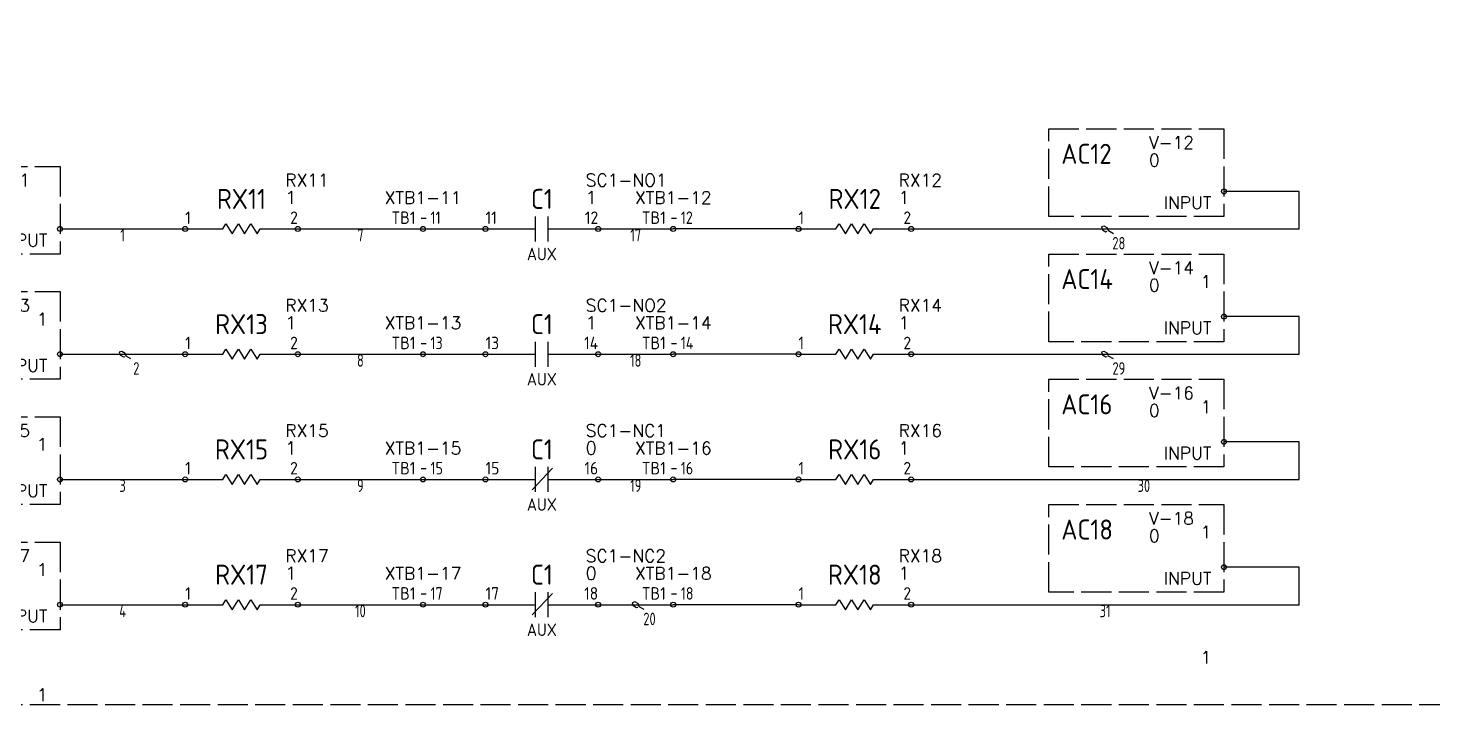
# Model space of a CAD drawing. Header units: millimetres. Extents: x 0 to 1020, y 0 to 646.
# Drawn here: x 146.1 to 426.7, y 280 to 415.1 of the extents above; entities that cross this region are included whole.
import ezdxf
from ezdxf.enums import TextEntityAlignment as Align

# ---------------------------------------------------------------- set-up
doc = ezdxf.new("R2010")
doc.units = ezdxf.units.MM
doc.header["$LTSCALE"] = 0.5
doc.linetypes.add('ACAD_ISO02W100', pattern=[15, 12, -3])
for name, color, linetype in [('LOCBOX', 7, 'ACAD_ISO02W100'), ('NETLIST', 50, 'Continuous'), ('WIRENO', 7, 'Continuous'), ('WIRES', 7, 'Continuous')]:
    doc.layers.add(name, color=color, linetype=linetype)
doc.styles.get("Standard").update_dxf_attribs({"font": 'txt.shx', "bigfont": 'gbcbig.shx'})
doc.styles.add('WD_IEC', font='isocp2.shx', dxfattribs={"width": 0.9, "height": 4})

# ---------------------------------------------------------------- blocks, each defined once
blk = doc.blocks.new('TBH-1')
blk.add_line((-0.33, 2.17), (0.65, 2.17))
blk.add_circle((0, 0), 0.5)
at = {"style": 'WD_IEC', "flags": 1}
blk.add_attdef('LOC', text='', height=4, dxfattribs=at).set_placement((-15, 7.5), align=Align.MIDDLE_LEFT)
at = {"style": 'WD_IEC'}
blk.add_attdef('TAG1', text='', height=2.5, dxfattribs=at).set_placement((-1.5, 1), align=Align.RIGHT)
at = {"style": 'WD_IEC', "width": 0.9}
blk.add_attdef('TERM01', (1.5, 1), '', height=2.5, dxfattribs=at)
at = {"style": 'WD_IEC', "flags": 1}
blk.add_attdef('X1TERM01', (0, 0), '', height=0.5, dxfattribs=at)
at = {"layer": 'NETLIST'}
for tag, p in [('NETTAG', (0, 5)), ('NETVALUE', (0, -2.5))]:
    blk.add_attdef(tag, text='', height=2.5, dxfattribs=at).set_placement(p, align=Align.CENTER)
blk = doc.blocks.new('CONTACT-NO')
for p, q in [((2.5, 0), (12.5, 0)), ((12.5, -2.5), (12.5, 2.5)), ((15, -2.5), (15, 2.5)), ((15, 0), (25, 0))]:
    blk.add_line(p, q)
for centre in [(2.5, 0), (25, 0)]:
    blk.add_circle(centre, 0.5)
at = {"style": 'WD_IEC', "flags": 1}
blk.add_attdef('LOC', text='', height=4, dxfattribs=at).set_placement((13.75, 11), align=Align.MIDDLE_CENTER)
at = {"style": 'WD_IEC'}
for tag, height, p in [('TAG1', 4, (13.75, 6)), ('DESC1', 2.5, (13.75, -5))]:
    blk.add_attdef(tag, text='', height=height, dxfattribs=at).set_placement(p, align=Align.MIDDLE_CENTER)
for tag, p, height, flags in [('TERM01', (2.5, 1), 2.5, 8), ('X4TERM01', (2.5, 0), 0.64, 1), ('X1TERM02', (25, 0), 0.64, 1)]:
    blk.add_attdef(tag, p, '', height=height, dxfattribs=dict(at, flags=flags))
at = {"style": 'WD_IEC', "flags": 8}
blk.add_attdef('TERM02', text='', height=2.5, dxfattribs=at).set_placement((25, 1), align=Align.RIGHT)
at = {"layer": 'NETLIST'}
for tag, p, height in [('NETTAG', (22.5, 8.5), 2.5), ('NETVALUE', (22.5, 5), 2.56)]:
    blk.add_attdef(tag, p, '', height=height, dxfattribs=at)
blk = doc.blocks.new('CONTACT-NC')
for p, q in [((0, 0), (10, 0)), ((13.35, 2.25), (9.28, -2.05)), ((10, -2.5), (10, 2.5)), ((12.5, -2.5), (12.5, 2.5)), ((12.5, 0), (22.5, 0))]:
    blk.add_line(p, q)
for centre in [(0, 0), (22.5, 0)]:
    blk.add_circle(centre, 0.5)
at = {"style": 'WD_IEC', "flags": 1}
blk.add_attdef('LOC', text='', height=4, dxfattribs=at).set_placement((11.25, 11), align=Align.MIDDLE_CENTER)
at = {"style": 'WD_IEC'}
for tag, height, p in [('TAG1', 4, (11.25, 6)), ('DESC1', 2.5, (11.25, -5))]:
    blk.add_attdef(tag, text='', height=height, dxfattribs=at).set_placement(p, align=Align.MIDDLE_CENTER)
for tag, p, height, flags in [('TERM01', (0, 1), 2.5, 8), ('X4TERM01', (0, 0), 0.64, 1), ('X1TERM02', (22.5, 0), 0.64, 1)]:
    blk.add_attdef(tag, p, '', height=height, dxfattribs=dict(at, flags=flags))
at = {"style": 'WD_IEC', "flags": 8}
blk.add_attdef('TERM02', text='', height=2.5, dxfattribs=at).set_placement((22.5, 1), align=Align.RIGHT)
at = {"layer": 'NETLIST'}
for tag, p, height in [('NETTAG', (20, 8.5), 2.5), ('NETVALUE', (20, 5), 2.56)]:
    blk.add_attdef(tag, p, '', height=height, dxfattribs=at)
blk = doc.blocks.new('RESISTOR-1')
for p, q in [((0, 0), (7.5, 0)), ((7.5, 0), (8.12, 1)), ((8.12, 1), (9.38, -1)), ((9.38, -1), (10.62, 1)), ((10.62, 1), (11.88, -1)), ((11.88, -1), (13.12, 1)), ((13.12, 1), (14.38, -1)), ((14.38, -1), (15, 0)), ((15, 0), (22.5, 0))]:
    blk.add_line(p, q)
for centre in [(0, 0), (22.5, 0)]:
    blk.add_circle(centre, 0.5)
at = {"style": 'WD_IEC', "flags": 1}
blk.add_attdef('LOC', text='', height=4, dxfattribs=at).set_placement((11.25, 11), align=Align.MIDDLE_CENTER)
at = {"style": 'WD_IEC'}
for tag, height, p in [('TAG1', 4, (11.25, 6)), ('DESC1', 2.5, (10.75, -3))]:
    blk.add_attdef(tag, text='', height=height, dxfattribs=at).set_placement(p, align=Align.MIDDLE_CENTER)
for tag, p, height, flags in [('TERM01', (0, 1), 2.5, 8), ('X4TERM01', (0, 0), 0.64, 1), ('X1TERM02', (22.5, 0), 0.64, 1)]:
    blk.add_attdef(tag, p, '', height=height, dxfattribs=dict(at, flags=flags))
at = {"style": 'WD_IEC', "flags": 8}
blk.add_attdef('TERM02', text='', height=2.5, dxfattribs=at).set_placement((22.5, 1), align=Align.RIGHT)
at = {"layer": 'NETLIST'}
for tag, p, height in [('NETTAG', (20, 8.5), 2.5), ('NETVALUE', (20, 5), 2.56)]:
    blk.add_attdef(tag, p, '', height=height, dxfattribs=at)
blk = doc.blocks.new('DCM-1')
at = {"linetype": 'ACAD_ISO02W100'}
blk.add_lwpolyline([(-35, 12.5), (0, 12.5), (0, -5), (-35, -5)], close=True, dxfattribs=at)
blk.add_circle((0, 0), 0.5)
at = {"style": 'WD_IEC'}
for tag, height, flags, p in [('LOC', 4, 1, (-32.5, 14.5)), ('DESC1', 3, 9, (-32.5, 2.5))]:
    blk.add_attdef(tag, text='', height=height, dxfattribs=dict(at, flags=flags)).set_placement(p, align=Align.MIDDLE_LEFT)
blk.add_attdef('TAG1', text='', height=4, dxfattribs=at).set_placement((-32.5, 7.5), align=Align.MIDDLE_LEFT)
at = {"style": 'WD_IEC', "flags": 1}
blk.add_attdef('X1TERM01', (0, 0), '', height=0.5, dxfattribs=at)
blk.add_attdef('TERMDESC01', text='', height=2.5).set_placement((-2.5, -1), align=Align.TOP_RIGHT)
blk.add_attdef('TERM01', text='', height=2.5).set_placement((-2.5, -20), align=Align.BOTTOM_RIGHT)
at = {"layer": 'NETLIST'}
for tag, p in [('NETTAG', (-15, 8.5)), ('NETVALUE', (-15, 5))]:
    blk.add_attdef(tag, p, '', height=2.5, dxfattribs=at)
blk = doc.blocks.new('WD_WNH2')
at = {"linetype": 'Continuous', "style": 'WD_IEC', "width": 0.8}
blk.add_attdef('WIRENO', text='', height=2.5, dxfattribs=at).set_placement((0, 0), align=Align.TOP_CENTER)
at = {"style": 'WD_IEC', "flags": 1}
for tag, p in [('W02USER', (0, -1.21)), ('W03USER', (0, -1.33)), ('W04USER', (0, -1.46)), ('W05USER', (0, -1.58)), ('W06USER', (0, -1.71)), ('W07USER', (0, -1.83)), ('W08USER', (0, -1.96)), ('W09USER', (0, -2.08)), ('W01USER', (0, -1.08)), ('W10USER', (0, -2.21))]:
    blk.add_attdef(tag, text='', height=0.08, dxfattribs=at).set_placement(p, align=Align.CENTER)

msp = doc.modelspace()

# ---------------------------------------------------------------- linework, layer by layer
at = {"layer": 'LOCBOX'}
msp.add_lwpolyline([(65, 610), (632.5, 610), (632.5, 280), (65, 280)], close=True, dxfattribs=at)
at = {"layer": 'WIRENO'}
for points in [[(362.9, 374.05), (361.94, 374.6), (361.79, 375.15), (361.1, 375.54), (360.56, 375.4), (360.71, 374.85), (361.4, 374.46), (361.67, 374.53)], [(166.65, 349.05), (165.69, 349.6), (165.54, 350.15), (164.85, 350.54), (164.31, 350.4), (164.46, 349.85), (165.15, 349.46), (165.42, 349.53)], [(362.9, 349.05), (361.94, 349.6), (361.79, 350.15), (361.1, 350.54), (360.56, 350.4), (360.71, 349.85), (361.4, 349.46), (361.67, 349.53)], [(269.15, 299.05), (268.19, 299.6), (268.04, 300.15), (267.35, 300.54), (266.81, 300.4), (266.96, 299.85), (267.65, 299.46), (267.92, 299.53)]]:
    msp.add_lwpolyline(points, dxfattribs=at)
at = {"layer": 'WIRES'}
for p, q in [((400, 382.5), (385, 382.5)), ((400, 375), (400, 382.5)), ((152.5, 375), (177.5, 375)), ((200, 375), (225, 375)), ((225, 375), (237.5, 375)), ((260, 375), (275, 375)), ((300, 375), (275, 375)), ((322.5, 375), (400, 375)), ((400, 357.5), (385, 357.5)), ((400, 350), (400, 357.5)), ((152.5, 350), (177.5, 350)), ((200, 350), (225, 350)), ((225, 350), (237.5, 350)), ((260, 350), (275, 350)), ((300, 350), (275, 350)), ((322.5, 350), (400, 350)), ((400, 332.5), (385, 332.5)), ((400, 325), (400, 332.5)), ((152.5, 325), (177.5, 325)), ((200, 325), (225, 325)), ((225, 325), (237.5, 325)), ((260, 325), (275, 325)), ((300, 325), (275, 325)), ((322.5, 325), (400, 325)), ((400, 307.5), (385, 307.5)), ((400, 300), (400, 307.5)), ((152.5, 300), (177.5, 300)), ((200, 300), (225, 300)), ((225, 300), (237.5, 300)), ((260, 300), (275, 300)), ((300, 300), (275, 300)), ((322.5, 300), (400, 300))]:
    msp.add_line(p, q, dxfattribs=at)

# ---------------------------------------------------------------- block references
for name, p, values in [('DCM-1', (385, 382.5), {'NETVALUE': '0', 'NETTAG': 'V-12', 'TERM01': '1', 'TAG1': 'AC12', 'TERMDESC01': 'INPUT'}), ('DCM-1', (152.5, 375), {'NETVALUE': '0', 'NETTAG': 'V-11', 'TERM01': '1', 'TAG1': 'AC11', 'TERMDESC01': 'INPUT'}), ('TBH-1', (225, 375), {'TAG1': 'TB1', 'TERM01': '11', 'NETTAG': 'XTB1-11'}), ('TBH-1', (275, 375), {'TAG1': 'TB1', 'TERM01': '12', 'NETTAG': 'XTB1-12'}), ('DCM-1', (385, 357.5), {'NETVALUE': '0', 'NETTAG': 'V-14', 'TERM01': '1', 'TAG1': 'AC14', 'TERMDESC01': 'INPUT'}), ('DCM-1', (152.5, 350), {'NETVALUE': '0', 'NETTAG': 'V-13', 'TERM01': '1', 'TAG1': 'AC13', 'TERMDESC01': 'INPUT'}), ('TBH-1', (225, 350), {'TAG1': 'TB1', 'TERM01': '13', 'NETTAG': 'XTB1-13'}), ('TBH-1', (275, 350), {'TAG1': 'TB1', 'TERM01': '14', 'NETTAG': 'XTB1-14'}), ('DCM-1', (385, 332.5), {'NETVALUE': '0', 'NETTAG': 'V-16', 'TERM01': '1', 'TAG1': 'AC16', 'TERMDESC01': 'INPUT'}), ('DCM-1', (152.5, 325), {'NETVALUE': '0', 'NETTAG': 'V-15', 'TERM01': '1', 'TAG1': 'AC15', 'TERMDESC01': 'INPUT'}), ('TBH-1', (225, 325), {'TAG1': 'TB1', 'TERM01': '15', 'NETTAG': 'XTB1-15'}), ('TBH-1', (275, 325), {'TAG1': 'TB1', 'TERM01': '16', 'NETTAG': 'XTB1-16'}), ('DCM-1', (385, 307.5), {'NETVALUE': '0', 'NETTAG': 'V-18', 'TERM01': '1', 'TAG1': 'AC18', 'TERMDESC01': 'INPUT'}), ('DCM-1', (152.5, 300), {'NETVALUE': '0', 'NETTAG': 'V-17', 'TERM01': '1', 'TAG1': 'AC17', 'TERMDESC01': 'INPUT'}), ('TBH-1', (225, 300), {'TAG1': 'TB1', 'TERM01': '17', 'NETTAG': 'XTB1-17'}), ('TBH-1', (275, 300), {'TAG1': 'TB1', 'TERM01': '18', 'NETTAG': 'XTB1-18'})]:
    msp.add_blockref(name, p).add_auto_attribs(values)
ref = msp.add_blockref('RESISTOR-1', (177.5, 375))
ref.add_attrib('NETTAG', 'RX11', (197.5, 383.5), dxfattribs={"layer": 'NETLIST', "height": 2.5})
ref.add_attrib('NETVALUE', '1', (197.5, 380), dxfattribs={"layer": 'NETLIST', "height": 2.56})
ref.add_attrib('TAG1', 'RX11', dxfattribs={"height": 4, "style": 'WD_IEC'}).set_placement((188.75, 381), align=Align.MIDDLE_CENTER)
ref.add_attrib('TERM01', '1', (177.5, 376), dxfattribs={"height": 2.5, "style": 'WD_IEC'})
ref.add_attrib('TERM02', '2', dxfattribs={"height": 2.5, "style": 'WD_IEC'}).set_placement((200, 376), align=Align.RIGHT)
ref = msp.add_blockref('CONTACT-NO', (235, 375))
ref.add_attrib('NETTAG', 'SC1-NO1', (257.5, 383.5), dxfattribs={"layer": 'NETLIST', "height": 2.5})
ref.add_attrib('NETVALUE', '1', (257.5, 380), dxfattribs={"layer": 'NETLIST', "height": 2.56})
ref.add_attrib('TAG1', 'C1', dxfattribs={"height": 4, "style": 'WD_IEC'}).set_placement((248.75, 381), align=Align.MIDDLE_CENTER)
ref.add_attrib('DESC1', 'AUX', dxfattribs={"height": 2.5, "style": 'WD_IEC'}).set_placement((248.75, 370), align=Align.MIDDLE_CENTER)
ref.add_attrib('TERM01', '11', (237.5, 376), dxfattribs={"height": 2.5, "style": 'WD_IEC'})
ref.add_attrib('TERM02', '12', dxfattribs={"height": 2.5, "style": 'WD_IEC'}).set_placement((260, 376), align=Align.RIGHT)
ref = msp.add_blockref('RESISTOR-1', (300, 375))
ref.add_attrib('NETTAG', 'RX12', (320, 383.5), dxfattribs={"layer": 'NETLIST', "height": 2.5})
ref.add_attrib('NETVALUE', '1', (320, 380), dxfattribs={"layer": 'NETLIST', "height": 2.56})
ref.add_attrib('TAG1', 'RX12', dxfattribs={"height": 4, "style": 'WD_IEC'}).set_placement((311.25, 381), align=Align.MIDDLE_CENTER)
ref.add_attrib('TERM01', '1', (300, 376), dxfattribs={"height": 2.5, "style": 'WD_IEC'})
ref.add_attrib('TERM02', '2', dxfattribs={"height": 2.5, "style": 'WD_IEC'}).set_placement((322.5, 376), align=Align.RIGHT)
ref = msp.add_blockref('RESISTOR-1', (177.5, 350))
ref.add_attrib('NETTAG', 'RX13', (197.5, 358.5), dxfattribs={"layer": 'NETLIST', "height": 2.5})
ref.add_attrib('NETVALUE', '1', (197.5, 355), dxfattribs={"layer": 'NETLIST', "height": 2.56})
ref.add_attrib('TAG1', 'RX13', dxfattribs={"height": 4, "style": 'WD_IEC'}).set_placement((188.75, 356), align=Align.MIDDLE_CENTER)
ref.add_attrib('TERM01', '1', (177.5, 351), dxfattribs={"height": 2.5, "style": 'WD_IEC'})
ref.add_attrib('TERM02', '2', dxfattribs={"height": 2.5, "style": 'WD_IEC'}).set_placement((200, 351), align=Align.RIGHT)
ref = msp.add_blockref('CONTACT-NO', (235, 350))
ref.add_attrib('NETTAG', 'SC1-NO2', (257.5, 358.5), dxfattribs={"layer": 'NETLIST', "height": 2.5})
ref.add_attrib('NETVALUE', '1', (257.5, 355), dxfattribs={"layer": 'NETLIST', "height": 2.56})
ref.add_attrib('TAG1', 'C1', dxfattribs={"height": 4, "style": 'WD_IEC'}).set_placement((248.75, 356), align=Align.MIDDLE_CENTER)
ref.add_attrib('DESC1', 'AUX', dxfattribs={"height": 2.5, "style": 'WD_IEC'}).set_placement((248.75, 345), align=Align.MIDDLE_CENTER)
ref.add_attrib('TERM01', '13', (237.5, 351), dxfattribs={"height": 2.5, "style": 'WD_IEC'})
ref.add_attrib('TERM02', '14', dxfattribs={"height": 2.5, "style": 'WD_IEC'}).set_placement((260, 351), align=Align.RIGHT)
ref = msp.add_blockref('RESISTOR-1', (300, 350))
ref.add_attrib('NETTAG', 'RX14', (320, 358.5), dxfattribs={"layer": 'NETLIST', "height": 2.5})
ref.add_attrib('NETVALUE', '1', (320, 355), dxfattribs={"layer": 'NETLIST', "height": 2.56})
ref.add_attrib('TAG1', 'RX14', dxfattribs={"height": 4, "style": 'WD_IEC'}).set_placement((311.25, 356), align=Align.MIDDLE_CENTER)
ref.add_attrib('TERM01', '1', (300, 351), dxfattribs={"height": 2.5, "style": 'WD_IEC'})
ref.add_attrib('TERM02', '2', dxfattribs={"height": 2.5, "style": 'WD_IEC'}).set_placement((322.5, 351), align=Align.RIGHT)
ref = msp.add_blockref('RESISTOR-1', (177.5, 325))
ref.add_attrib('NETTAG', 'RX15', (197.5, 333.5), dxfattribs={"layer": 'NETLIST', "height": 2.5})
ref.add_attrib('NETVALUE', '1', (197.5, 330), dxfattribs={"layer": 'NETLIST', "height": 2.56})
ref.add_attrib('TAG1', 'RX15', dxfattribs={"height": 4, "style": 'WD_IEC'}).set_placement((188.75, 331), align=Align.MIDDLE_CENTER)
ref.add_attrib('TERM01', '1', (177.5, 326), dxfattribs={"height": 2.5, "style": 'WD_IEC'})
ref.add_attrib('TERM02', '2', dxfattribs={"height": 2.5, "style": 'WD_IEC'}).set_placement((200, 326), align=Align.RIGHT)
ref = msp.add_blockref('CONTACT-NC', (237.5, 325))
ref.add_attrib('TERM02', '16', dxfattribs={"height": 2.5, "style": 'WD_IEC'}).set_placement((260, 326), align=Align.RIGHT)
ref.add_attrib('TERM01', '15', (237.5, 326), dxfattribs={"height": 2.5, "style": 'WD_IEC'})
ref.add_attrib('DESC1', 'AUX', dxfattribs={"height": 2.5, "style": 'WD_IEC'}).set_placement((248.75, 320), align=Align.MIDDLE_CENTER)
ref.add_attrib('TAG1', 'C1', dxfattribs={"height": 4, "style": 'WD_IEC'}).set_placement((248.75, 331), align=Align.MIDDLE_CENTER)
ref.add_attrib('NETVALUE', '0', (257.5, 330), dxfattribs={"layer": 'NETLIST', "height": 2.56})
ref.add_attrib('NETTAG', 'SC1-NC1', (257.5, 333.5), dxfattribs={"layer": 'NETLIST', "height": 2.5})
ref = msp.add_blockref('RESISTOR-1', (300, 325))
ref.add_attrib('NETTAG', 'RX16', (320, 333.5), dxfattribs={"layer": 'NETLIST', "height": 2.5})
ref.add_attrib('NETVALUE', '1', (320, 330), dxfattribs={"layer": 'NETLIST', "height": 2.56})
ref.add_attrib('TAG1', 'RX16', dxfattribs={"height": 4, "style": 'WD_IEC'}).set_placement((311.25, 331), align=Align.MIDDLE_CENTER)
ref.add_attrib('TERM01', '1', (300, 326), dxfattribs={"height": 2.5, "style": 'WD_IEC'})
ref.add_attrib('TERM02', '2', dxfattribs={"height": 2.5, "style": 'WD_IEC'}).set_placement((322.5, 326), align=Align.RIGHT)
ref = msp.add_blockref('RESISTOR-1', (177.5, 300))
ref.add_attrib('NETTAG', 'RX17', (197.5, 308.5), dxfattribs={"layer": 'NETLIST', "height": 2.5})
ref.add_attrib('NETVALUE', '1', (197.5, 305), dxfattribs={"layer": 'NETLIST', "height": 2.56})
ref.add_attrib('TAG1', 'RX17', dxfattribs={"height": 4, "style": 'WD_IEC'}).set_placement((188.75, 306), align=Align.MIDDLE_CENTER)
ref.add_attrib('TERM01', '1', (177.5, 301), dxfattribs={"height": 2.5, "style": 'WD_IEC'})
ref.add_attrib('TERM02', '2', dxfattribs={"height": 2.5, "style": 'WD_IEC'}).set_placement((200, 301), align=Align.RIGHT)
ref = msp.add_blockref('CONTACT-NC', (237.5, 300))
ref.add_attrib('TERM02', '18', dxfattribs={"height": 2.5, "style": 'WD_IEC'}).set_placement((260, 301), align=Align.RIGHT)
ref.add_attrib('TERM01', '17', (237.5, 301), dxfattribs={"height": 2.5, "style": 'WD_IEC'})
ref.add_attrib('DESC1', 'AUX', dxfattribs={"height": 2.5, "style": 'WD_IEC'}).set_placement((248.75, 295), align=Align.MIDDLE_CENTER)
ref.add_attrib('TAG1', 'C1', dxfattribs={"height": 4, "style": 'WD_IEC'}).set_placement((248.75, 306), align=Align.MIDDLE_CENTER)
ref.add_attrib('NETVALUE', '0', (257.5, 305), dxfattribs={"layer": 'NETLIST', "height": 2.56})
ref.add_attrib('NETTAG', 'SC1-NC2', (257.5, 308.5), dxfattribs={"layer": 'NETLIST', "height": 2.5})
ref = msp.add_blockref('RESISTOR-1', (300, 300))
ref.add_attrib('NETTAG', 'RX18', (320, 308.5), dxfattribs={"layer": 'NETLIST', "height": 2.5})
ref.add_attrib('NETVALUE', '1', (320, 305), dxfattribs={"layer": 'NETLIST', "height": 2.56})
ref.add_attrib('TAG1', 'RX18', dxfattribs={"height": 4, "style": 'WD_IEC'}).set_placement((311.25, 306), align=Align.MIDDLE_CENTER)
ref.add_attrib('TERM01', '1', (300, 301), dxfattribs={"height": 2.5, "style": 'WD_IEC'})
ref.add_attrib('TERM02', '2', dxfattribs={"height": 2.5, "style": 'WD_IEC'}).set_placement((322.5, 301), align=Align.RIGHT)
at = {"layer": 'WIRENO'}
ref = msp.add_blockref('WD_WNH2', (165, 375), dxfattribs=at)
ref.add_attrib('WIRENO', '1', dxfattribs={"linetype": 'Continuous', "height": 2.5, "style": 'WD_IEC', "width": 0.8}).set_placement((165, 375), align=Align.TOP_CENTER)
ref = msp.add_blockref('WD_WNH2', (212.5, 375), dxfattribs=at)
ref.add_attrib('WIRENO', '7', dxfattribs={"linetype": 'Continuous', "height": 2.5, "style": 'WD_IEC', "width": 0.8}).set_placement((212.5, 375), align=Align.TOP_CENTER)
ref = msp.add_blockref('WD_WNH2', (267.5, 375), dxfattribs=at)
ref.add_attrib('WIRENO', '17', dxfattribs={"linetype": 'Continuous', "height": 2.5, "style": 'WD_IEC', "width": 0.8}).set_placement((267.5, 375), align=Align.TOP_CENTER)
ref = msp.add_blockref('WD_WNH2', (361.25, 375), dxfattribs=at)
ref.add_attrib('WIRENO', '28', dxfattribs={"linetype": 'Continuous', "height": 2.5, "style": 'WD_IEC', "width": 0.8}).set_placement((364, 373.41), align=Align.TOP_CENTER)
ref = msp.add_blockref('WD_WNH2', (165, 350), dxfattribs=at)
ref.add_attrib('WIRENO', '2', dxfattribs={"linetype": 'Continuous', "height": 2.5, "style": 'WD_IEC', "width": 0.8}).set_placement((167.75, 348.41), align=Align.TOP_CENTER)
ref = msp.add_blockref('WD_WNH2', (212.5, 350), dxfattribs=at)
ref.add_attrib('WIRENO', '8', dxfattribs={"linetype": 'Continuous', "height": 2.5, "style": 'WD_IEC', "width": 0.8}).set_placement((212.5, 350), align=Align.TOP_CENTER)
ref = msp.add_blockref('WD_WNH2', (267.5, 350), dxfattribs=at)
ref.add_attrib('WIRENO', '18', dxfattribs={"linetype": 'Continuous', "height": 2.5, "style": 'WD_IEC', "width": 0.8}).set_placement((267.5, 350), align=Align.TOP_CENTER)
ref = msp.add_blockref('WD_WNH2', (361.25, 350), dxfattribs=at)
ref.add_attrib('WIRENO', '29', dxfattribs={"linetype": 'Continuous', "height": 2.5, "style": 'WD_IEC', "width": 0.8}).set_placement((364, 348.41), align=Align.TOP_CENTER)
ref = msp.add_blockref('WD_WNH2', (165, 325), dxfattribs=at)
ref.add_attrib('WIRENO', '3', dxfattribs={"linetype": 'Continuous', "height": 2.5, "style": 'WD_IEC', "width": 0.8}).set_placement((165, 325), align=Align.TOP_CENTER)
ref = msp.add_blockref('WD_WNH2', (212.5, 325), dxfattribs=at)
ref.add_attrib('WIRENO', '9', dxfattribs={"linetype": 'Continuous', "height": 2.5, "style": 'WD_IEC', "width": 0.8}).set_placement((212.5, 325), align=Align.TOP_CENTER)
ref = msp.add_blockref('WD_WNH2', (267.5, 325), dxfattribs=at)
ref.add_attrib('WIRENO', '19', dxfattribs={"linetype": 'Continuous', "height": 2.5, "style": 'WD_IEC', "width": 0.8}).set_placement((267.5, 325), align=Align.TOP_CENTER)
ref = msp.add_blockref('WD_WNH2', (369, 325), dxfattribs=at)
ref.add_attrib('WIRENO', '30', dxfattribs={"linetype": 'Continuous', "height": 2.5, "style": 'WD_IEC', "width": 0.8}).set_placement((369, 325), align=Align.TOP_CENTER)
ref = msp.add_blockref('WD_WNH2', (165, 300), dxfattribs=at)
ref.add_attrib('WIRENO', '4', dxfattribs={"linetype": 'Continuous', "height": 2.5, "style": 'WD_IEC', "width": 0.8}).set_placement((165, 300), align=Align.TOP_CENTER)
ref = msp.add_blockref('WD_WNH2', (212.5, 300), dxfattribs=at)
ref.add_attrib('WIRENO', '10', dxfattribs={"linetype": 'Continuous', "height": 2.5, "style": 'WD_IEC', "width": 0.8}).set_placement((212.5, 300), align=Align.TOP_CENTER)
ref = msp.add_blockref('WD_WNH2', (267.5, 300), dxfattribs=at)
ref.add_attrib('WIRENO', '20', dxfattribs={"linetype": 'Continuous', "height": 2.5, "style": 'WD_IEC', "width": 0.8}).set_placement((270.25, 298.41), align=Align.TOP_CENTER)
ref = msp.add_blockref('WD_WNH2', (361.25, 300), dxfattribs=at)
ref.add_attrib('WIRENO', '31', dxfattribs={"linetype": 'Continuous', "height": 2.5, "style": 'WD_IEC', "width": 0.8}).set_placement((361.25, 300), align=Align.TOP_CENTER)

doc.saveas('drawing.dxf')
